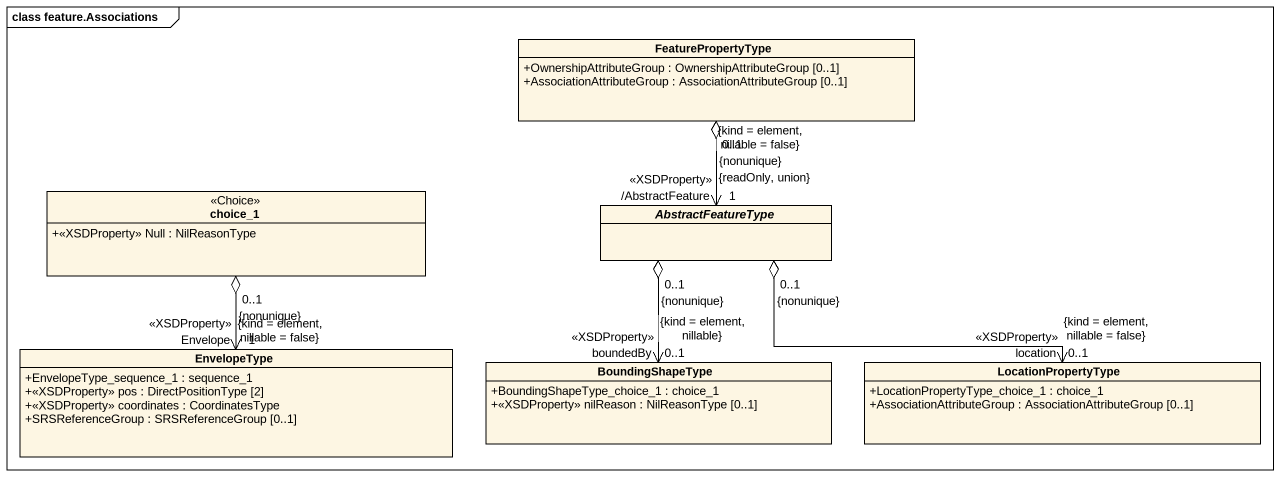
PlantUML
@startuml
mainframe class feature.Associations
hide circle
hide empty members
skinparam classAttributeIconSize 0
class FeaturePropertyType {
  +OwnershipAttributeGroup : OwnershipAttributeGroup [0..1]
  +AssociationAttributeGroup : AssociationAttributeGroup [0..1]
}
class choice_1 <<Choice>> {
  +<<XSDProperty>> Null : NilReasonType
}
abstract class AbstractFeatureType
class EnvelopeType {
  +EnvelopeType_sequence_1 : sequence_1
  +<<XSDProperty>> pos : DirectPositionType [2]
  +<<XSDProperty>> coordinates : CoordinatesType
  +SRSReferenceGroup : SRSReferenceGroup [0..1]
}
class BoundingShapeType {
  +BoundingShapeType_choice_1 : choice_1
  +<<XSDProperty>> nilReason : NilReasonType [0..1]
}
class LocationPropertyType {
  +LocationPropertyType_choice_1 : choice_1
  +AssociationAttributeGroup : AssociationAttributeGroup [0..1]
}
FeaturePropertyType "0..1\n{nonunique}" o--> "/AbstractFeature\n<<XSDProperty>>\n1\n{kind = element, nillable = false}\n{readOnly, union}" AbstractFeatureType
choice_1 "0..1\n{nonunique}" o--> "Envelope\n<<XSDProperty>>\n1\n{kind = element, nillable = false}" EnvelopeType
AbstractFeatureType "0..1\n{nonunique}" o--> "boundedBy\n<<XSDProperty>>\n0..1\n{kind = element, nillable}" BoundingShapeType
AbstractFeatureType "0..1\n{nonunique}" o-right-> "location\n<<XSDProperty>>\n0..1\n{kind = element, nillable = false}" LocationPropertyType
@enduml
